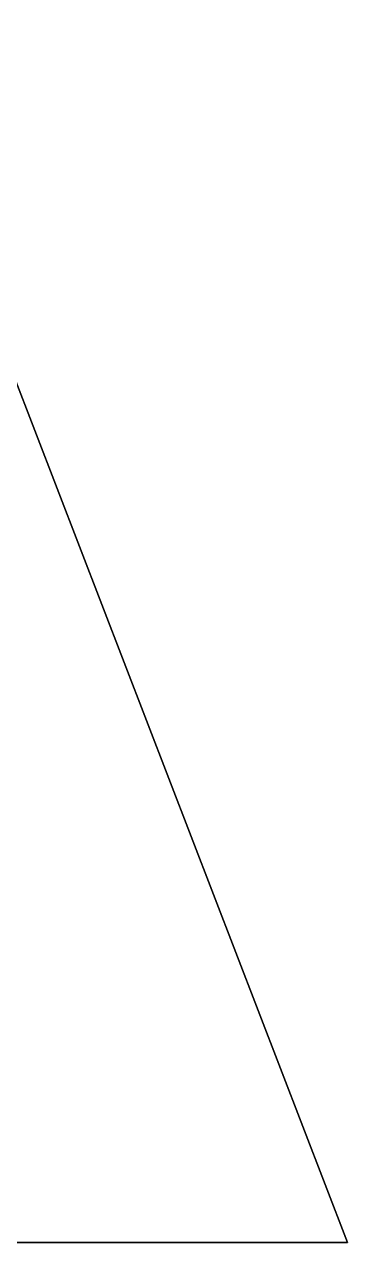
# Model space of a CAD drawing. Extents: x 0 to 32.6, y -11.9 to 11.9.
# Drawn here: x 21.6881 to 21.7942, y -11.85 to -11.45 of the extents above; entities that cross this region are included whole.
import ezdxf

# ---------------------------------------------------------------- set-up
doc = ezdxf.new("R2010")
doc.units = 0

msp = doc.modelspace()

# ---------------------------------------------------------------- linework, layer by layer
for points in [[(21.64015, -11.45), (21.79425, -11.85), (21.06662, -11.85, -0.06378)], [(21.06662, -11.85, 0.06378), (21.79425, -11.85), (21.64015, -11.45)], [(21.79425, -11.85), (21.06662, -11.85, -0.03189), (21.06662, -11.85, -0.06378)], [(21.06662, -11.85, 0.06378), (21.06662, -11.85, 0.03189), (21.79425, -11.85)], [(21.79425, -11.85), (21.06662, -11.85), (21.06662, -11.85, -0.03189)], [(21.06662, -11.85, 0.03189), (21.06662, -11.85), (21.79425, -11.85)]]:
    msp.add_3dface(points)

doc.saveas('drawing.dxf')
